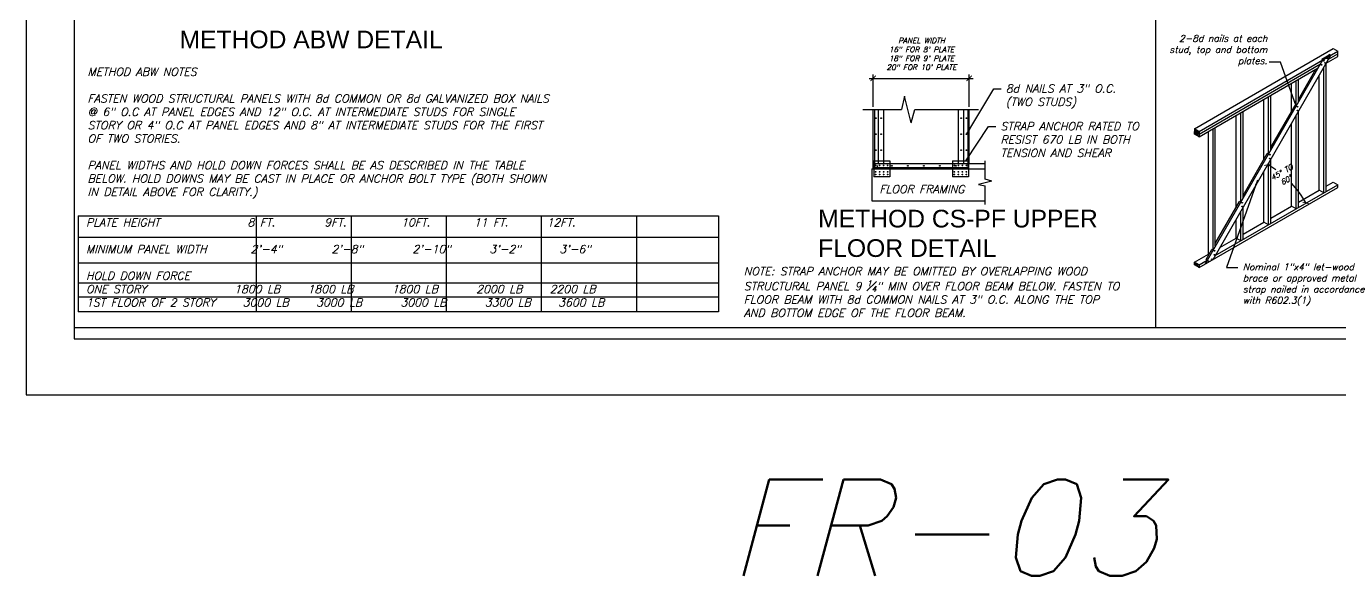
# Model space of a CAD drawing. Header units: inches. Extents: x 683 to 9753, y -6805 to 20230.
# Drawn here: x 4593 to 5578, y -4331 to -3919 of the extents above; entities that cross this region are included whole.
import ezdxf

# ---------------------------------------------------------------- set-up
doc = ezdxf.new("R2010")
doc.units = ezdxf.units.IN
doc.header["$LTSCALE"] = 48
doc.header["$MEASUREMENT"] = 0
doc.layers.get('Defpoints').update_dxf_attribs({"color": 251})
for name, color, linetype in [('DPIS-BL', 9, 'Continuous'), ('DPIS-DIM', 7, 'Continuous'), ('DPIS-TEXT', 7, 'Continuous'), ('FPTEXT', 2, 'Continuous')]:
    doc.layers.add(name, color=color, linetype=linetype)
doc.styles.add('DPIS-DIM', font='Simplex.shx', dxfattribs={"oblique": 15})
doc.styles.add('SHEETNAME', font='arial.ttf', dxfattribs={"height": 4})
doc.styles.add('SIMPLEX', font='simplex.shx', dxfattribs={"oblique": 15, "height": 4})
doc.dimstyles.new('DPIS-DIM1', dxfattribs={"dimtxt": 4, "dimasz": 4, "dimexe": 3, "dimexo": 2, "dimgap": 2, "dimtad": 1, "dimdec": 4, "dimrnd": 0.125, "dimzin": 3, "dimdsep": 46, "dimlunit": 4, "dimtxsty": 'DPIS-DIM', "dimblk": 'ARCHTICK', "dimcen": 3, "dimdle": 3, "dimclrd": 2, "dimclre": 2, "dimclrt": 256, "dimadec": 0, "dimazin": 0, "dimtfac": 1, "dimtdec": 4, "dimtmove": 0, "dimatfit": 3, "dimfxl": 1, "dimtolj": 1, "dimtzin": 0, "dimarcsym": 0})
doc.dimstyles.get("Standard").update_dxf_attribs({"dimtxt": 4, "dimasz": 4, "dimexe": 3, "dimexo": 2, "dimgap": 2, "dimtad": 1, "dimdec": 4, "dimrnd": 0.125, "dimzin": 3, "dimdsep": 46, "dimlunit": 4, "dimtxsty": 'SIMPLEX', "dimblk": 'ARCHTICK', "dimcen": 3, "dimdle": 3, "dimclrd": 2, "dimclre": 2, "dimadec": 0, "dimazin": 0, "dimtfac": 1, "dimtdec": 4, "dimtofl": 0, "dimtmove": 1, "dimatfit": 3, "dimfxl": 1, "dimtolj": 1, "dimtzin": 0, "dimarcsym": 0})

# ---------------------------------------------------------------- blocks, each defined once
blk = doc.blocks.new('_ArchTick')
at = {"color": 0, "const_width": 0.15}
blk.add_lwpolyline([(-0.5, -0.5), (0.5, 0.5)], dxfattribs=at)
blk = doc.blocks.new('*D70')
at = {"layer": 'Defpoints', "color": 0, "transparency": 16777216}
for p in [(5570.88, -3941.03), (5544.5, -4040.5), (5576.08, -4038.03), (5482.55, -4094.03), (5484.28, -4091.03)]:
    blk.add_point(p, dxfattribs=at)
at = {"layer": 'DPIS-TEXT', "color": 2, "lineweight": -2, "transparency": 16777216}
for start, end in [(54.83491, 60), (30, 43.50023)]:
    blk.add_arc((5484.28, -4091.03), 78.62, start, end, dxfattribs=at)
at = {"layer": 'DPIS-TEXT', "color": 2, "lineweight": -2, "transparency": 16777216, "xscale": 4, "yscale": 4, "zscale": 4}
for p, rotation in [((5523.59, -4022.94), 150.0000000000009), ((5552.37, -4051.72), 300.0000000000003)]:
    blk.add_blockref('_ArchTick', p, dxfattribs=dict(at, rotation=rotation))
at = {"layer": 'DPIS-TEXT', "transparency": 16777216, "insert": (5535.79, -4031.63), "char_height": 4, "attachment_point": 5, "rotation": 30, "style": 'DPIS-DIM'}
blk.add_mtext('\\A1;45%%D TO\\P60%%D', dxfattribs=at)
blk = doc.blocks.new('*D75')
at = {"layer": 'Defpoints', "color": 0, "transparency": 16777216}
for p in [(5299.73, -3958.31), (5227.73, -3981.67), (5299.73, -3981.67)]:
    blk.add_point(p, dxfattribs=at)
at = {"layer": 'DPIS-DIM', "color": 2, "lineweight": -2, "transparency": 16777216}
for p, q in [((5224.73, -3958.31), (5302.73, -3958.31)), ((5227.73, -3979.67), (5227.73, -3955.31)), ((5299.73, -3979.67), (5299.73, -3955.31))]:
    blk.add_line(p, q, dxfattribs=at)
at = {"layer": 'DPIS-DIM', "color": 2, "lineweight": -2, "transparency": 16777216, "xscale": 4, "yscale": 4, "zscale": 4, "rotation": 180}
blk.add_blockref('_ArchTick', (5227.73, -3958.31), dxfattribs=at)
at = {"layer": 'DPIS-DIM', "color": 2, "lineweight": -2, "transparency": 16777216, "xscale": 4, "yscale": 4, "zscale": 4}
blk.add_blockref('_ArchTick', (5299.73, -3958.31), dxfattribs=at)
at = {"layer": 'DPIS-DIM', "color": 0, "transparency": 16777216, "insert": (5263.98, -3940.03), "char_height": 4, "attachment_point": 5, "style": 'SIMPLEX'}
blk.add_mtext('\\A1;PANEL WIDTH \\P16" FOR 8\' PLATE\\P18" FOR 9\' PLATE\\P20" FOR 10\' PLATE', dxfattribs=at)

msp = doc.modelspace()

# ---------------------------------------------------------------- linework, layer by layer
for p, q in [((5468.69126, -3996.02996), (5572.61431, -3936.02996)), ((5472.15537, -3998.02996), (5576.07841, -3938.02996)), ((5572.61431, -3936.02996), (5576.07841, -3938.02996)), ((5576.07841, -3940.02996), (5576.07841, -3938.02996)), ((5472.15537, -4000.02996), (5563.15021, -3947.49406)), ((5564.01624, -3943.99406), (5570.01624, -3940.52996)), ((5564.01624, -3943.99406), (5564.88226, -3944.49406)), ((5567.41816, -3947.02996), (5576.07841, -3942.02996)), ((5567.41816, -4043.02996), (5567.41816, -3947.02996)), ((5569.15021, -3944.02996), (5576.07841, -3940.02996)), ((5570.01624, -3940.52996), (5570.88226, -3941.02996)), ((5576.07841, -3942.02996), (5576.07841, -3940.02996)), ((5472.15537, -4002.02996), (5561.41816, -3950.49406)), ((5546.63355, -3976.10176), (5546.63355, -3959.02996)), ((5562.22201, -4042.02996), (5562.22201, -3956.02996)), ((5565.68611, -4044.02996), (5565.68611, -3950.02996)), ((5541.4374, -3983.10176), (5541.4374, -3962.02996)), ((5544.9015, -3979.10176), (5544.9015, -3960.02996)), ((5251.13051, -3971.66948), (5248.88831, -3981.66948)), ((5256.13051, -3991.66948), (5251.13051, -3971.66948)), ((5520.65279, -4019.10176), (5520.65279, -3974.02996)), ((5524.11689, -4015.10176), (5524.11689, -3972.02996)), ((5525.84894, -4012.10176), (5525.84894, -3971.02996)), ((5544.9015, -3979.10176), (5544.03547, -3978.60176)), ((5220.08341, -3981.66948), (5248.88831, -3981.66948)), ((5227.73239, -4026.1396), (5227.73239, -3981.66948)), ((5231.73239, -4022.1396), (5231.73239, -3981.66948)), ((5235.73239, -4022.1396), (5235.73239, -3981.66948)), ((5256.13051, -3991.66948), (5258.88831, -3981.66948)), ((5258.88831, -3981.66948), (5306.61167, -3981.66948)), ((5291.73239, -4022.1396), (5291.73239, -3981.66948)), ((5295.73239, -4022.1396), (5295.73239, -3981.66948)), ((5299.73239, -4022.1396), (5299.73239, -3981.66948)), ((5499.86818, -4055.10176), (5499.86818, -3986.02996)), ((5503.33228, -4051.10176), (5503.33228, -3984.02996)), ((5505.06433, -4048.10176), (5505.06433, -3983.02996)), ((5544.9015, -4056.02996), (5544.9015, -3986.02996)), ((5546.63355, -4055.02996), (5546.63355, -3983.02996)), ((5472.15537, -3998.02996), (5468.69126, -3996.02996)), ((5468.69126, -3996.02996), (5468.69126, -3998.02996)), ((5468.69126, -3996.02996), (5472.15537, -4000.02996)), ((5472.15537, -4000.02996), (5468.69126, -3998.02996)), ((5468.69126, -4000.02996), (5468.69126, -3998.02996)), ((5472.15537, -3998.02996), (5468.69126, -3998.02996)), ((5472.15537, -4002.02996), (5468.69126, -3998.02996)), ((5472.15537, -3998.02996), (5472.15537, -4000.02996)), ((5479.08357, -4090.02996), (5479.08357, -3998.02996)), ((5482.54767, -4087.10176), (5482.54767, -3996.02996)), ((5484.27972, -4084.10176), (5484.27972, -3995.02996)), ((5541.4374, -4054.02996), (5541.4374, -3992.02996)), ((5472.15537, -4002.02996), (5468.69126, -4000.02996)), ((5472.15537, -4000.02996), (5468.69126, -4000.02996)), ((5472.15537, -4000.02996), (5472.15537, -4002.02996)), ((5524.11689, -4015.10176), (5523.25086, -4014.60176)), ((5226.73246, -4026.1396), (5311.62443, -4026.1396)), ((5226.73246, -4026.1396), (5226.73246, -4050.14562)), ((5227.73239, -4022.1396), (5311.62443, -4022.1396)), ((5228.23239, -4020.1396), (5228.23239, -4032.1396)), ((5228.23239, -4020.1396), (5240.23239, -4020.1396)), ((5240.23239, -4020.1396), (5240.23239, -4032.1396)), ((5287.2604, -4020.1396), (5287.2604, -4032.1396)), ((5287.2604, -4020.1396), (5299.2604, -4020.1396)), ((5299.2604, -4020.1396), (5299.2604, -4032.1396)), ((5311.62443, -4033.94486), (5311.62443, -4020.11028)), ((5524.11689, -4068.02996), (5524.11689, -4022.02996)), ((5525.84894, -4067.02996), (5525.84894, -4019.02996)), ((5240.23239, -4032.1396), (5228.23239, -4032.1396)), ((5299.2604, -4032.1396), (5287.2604, -4032.1396)), ((5316.62443, -4035.32375), (5306.62443, -4037.82375)), ((5316.62443, -4035.32375), (5311.62443, -4033.94486)), ((5520.65279, -4066.02996), (5520.65279, -4028.02996)), ((5567.41816, -4039.02996), (5572.61431, -4036.02996)), ((5572.61431, -4036.02996), (5576.07841, -4038.02996)), ((5306.62443, -4037.82375), (5311.62443, -4038.94486)), ((5311.62443, -4052.93109), (5311.62443, -4038.94486)), ((5472.15537, -4100.02996), (5576.07841, -4040.02996)), ((5484.27972, -4091.02996), (5576.07841, -4038.02996)), ((5546.63355, -4051.02996), (5562.22201, -4042.02996)), ((5565.68611, -4044.02996), (5562.22201, -4042.02996)), ((5576.07841, -4040.02996), (5576.07841, -4038.02996)), ((5226.73246, -4050.1396), (5311.62443, -4050.1396)), ((5503.33228, -4051.10176), (5502.46625, -4050.60176)), ((5505.06433, -4079.02996), (5505.06433, -4055.02996)), ((5525.84894, -4063.02996), (5541.4374, -4054.02996)), ((5544.9015, -4056.02996), (5541.4374, -4054.02996)), ((4631.65335, -4061.27053), (4631.65335, -4133.27053)), ((4631.65335, -4061.27053), (5111.65335, -4061.27053)), ((4765.17215, -4061.27053), (4765.17215, -4133.27053)), ((4836.4528, -4061.27053), (4836.4528, -4133.27053)), ((4907.62112, -4061.27053), (4907.62112, -4133.27053)), ((4978.78799, -4061.27053), (4978.78799, -4133.27053)), ((5050.28584, -4061.27053), (5050.28584, -4133.27053)), ((5111.65335, -4061.27053), (5111.65335, -4133.27053)), ((5499.86818, -4078.02996), (5499.86818, -4064.02996)), ((5503.33228, -4080.02996), (5503.33228, -4058.02996)), ((5505.06433, -4075.02996), (5520.65279, -4066.02996)), ((5524.11689, -4068.02996), (5520.65279, -4066.02996)), ((5111.65335, -4077.42238), (4631.65335, -4077.42238)), ((5482.54767, -4087.10176), (5481.68164, -4086.60176)), ((5487.74382, -4085.02996), (5499.86818, -4078.02996)), ((5503.33228, -4080.02996), (5499.86818, -4078.02996)), ((5111.65335, -4096.64481), (4631.65335, -4096.64481)), ((5468.69126, -4096.02996), (5479.08357, -4090.02996)), ((5472.15537, -4098.02996), (5468.69126, -4096.02996)), ((5468.69126, -4098.02996), (5468.69126, -4096.02996)), ((5472.15537, -4100.02996), (5468.69126, -4096.02996)), ((5472.15537, -4098.02996), (5478.27972, -4094.49406)), ((5478.26053, -4094.50515), (5477.3945, -4094.00515)), ((5479.54767, -4090.29791), (5479.08357, -4090.02996)), ((5472.15537, -4100.02996), (5468.69126, -4098.02996)), ((5472.15537, -4098.02996), (5468.69126, -4098.02996)), ((5472.15537, -4098.02996), (5472.15537, -4100.02996)), ((5111.65335, -4111.77053), (4631.65335, -4111.77053)), ((5111.65335, -4122.27053), (4631.65335, -4122.27053)), ((5111.65335, -4133.27053), (4631.65335, -4133.27053))]:
    msp.add_line(p, q)
for centre in [(5229.73239, -3988.1396), (5233.73239, -3988.1396), (5293.73239, -3988.1396), (5297.73239, -3988.1396), (5229.73239, -4000.1396), (5233.73239, -4000.1396), (5293.73239, -4000.1396), (5297.73239, -4000.1396), (5229.73239, -4012.1396), (5233.73239, -4012.1396), (5293.73239, -4012.1396), (5297.73239, -4012.1396), (5229.57159, -4023.45367), (5229.57159, -4025.05515), (5230.91773, -4024.1396), (5232.57159, -4023.45367), (5232.57159, -4025.05515), (5235.57159, -4023.45367), (5235.57159, -4025.05515), (5238.57159, -4023.45367), (5238.57159, -4025.05515), (5241.73239, -4023.8896), (5253.73239, -4023.8896), (5265.73239, -4023.8896), (5277.73239, -4023.8896), (5288.5996, -4023.45367), (5288.5996, -4025.05515), (5289.73239, -4023.8896), (5291.5996, -4023.45367), (5291.5996, -4025.05515), (5294.5996, -4023.45367), (5294.5996, -4025.05515), (5297.5996, -4023.45367), (5297.5996, -4025.05515), (5229.57159, -4028.32616), (5229.57159, -4030.32369), (5232.57159, -4028.32616), (5232.57159, -4030.32369), (5235.57159, -4028.32616), (5235.57159, -4030.32369), (5238.57159, -4028.32616), (5238.57159, -4030.32369), (5288.5996, -4028.32616), (5288.5996, -4030.32369), (5291.5996, -4028.32616), (5291.5996, -4030.32369), (5294.5996, -4028.32616), (5294.5996, -4030.32369), (5297.5996, -4028.32616), (5297.5996, -4030.32369)]:
    msp.add_circle(centre, 0.25)
at = {"layer": 'Defpoints', "color": 251}
for points in [[(4592.72188, -3121.41948), (4592.72188, -4195.41948), (6152.72188, -4195.41948), (6152.72188, -3121.41948)], [(4592.72188, -3121.41948), (4592.72188, -4195.41948), (6152.72188, -4195.41948), (6152.72188, -3121.41948)], [(4628.72188, -3149.03411), (4628.72188, -4145.03411), (6092.72188, -4145.03411), (6092.72188, -3149.03411)], [(4628.72188, -3157.41948), (4628.72188, -4153.41948), (6092.72188, -4153.41948), (6092.72188, -3157.41948)], [(4628.72188, -3157.41948), (4628.72188, -4153.41948), (6092.72188, -4153.41948), (6092.72188, -3157.41948)]]:
    msp.add_lwpolyline(points, close=True, dxfattribs=at)
at = {"layer": 'DPIS-BL', "const_width": 1}
msp.add_lwpolyline([(5439.45589, -3878.28777), (5613.72009, -3878.28777), (5613.72009, -4145.03411), (5439.45589, -4145.03411)], close=True, dxfattribs=at)
at = {"layer": 'DPIS-TEXT'}
for p, q in [((5476.54767, -4097.49406), (5564.88226, -3944.49406)), ((5482.54767, -4094.02996), (5570.88226, -3941.02996)), ((5564.01624, -3943.99406), (5570.88226, -3941.02996)), ((5570.01624, -3940.52996), (5564.88226, -3944.49406)), ((5546.63355, -3974.10176), (5559.68611, -3951.49406)), ((5525.84894, -4010.10176), (5544.03547, -3978.60176)), ((5505.06433, -4046.10176), (5523.25086, -4014.60176)), ((5484.27972, -4082.10176), (5502.46625, -4050.60176)), ((5477.4041, -4094.01069), (5481.68164, -4086.60176))]:
    msp.add_line(p, q, dxfattribs=at)
at = {"layer": 'DPIS-TEXT', "color": 1}
for p, q in [((5228.73239, -3981.66948), (5228.73239, -4025.1396)), ((5298.73239, -3981.66948), (5298.73239, -4025.1396)), ((5228.73239, -4025.1396), (5298.73239, -4025.1396))]:
    msp.add_line(p, q, dxfattribs=at)
at = {"layer": 'DPIS-TEXT'}
for centre in [(5563.92543, -3948.26172), (5565.62023, -3945.12345), (5566.51079, -3946.77711), (5568.38819, -3943.52536), (5545.95506, -3979.56931), (5545.95506, -3982.49935), (5525.21309, -4015.49546), (5525.21309, -4018.4255), (5504.42848, -4051.49546), (5504.42848, -4054.4255), (5479.04534, -4095.27834), (5481.63071, -4093.79373), (5483.64387, -4087.49546), (5483.64387, -4090.4255)]:
    msp.add_ellipse(centre, major_axis=(0.14808, 0.25649), ratio=0.767591879, dxfattribs=at)

# ---------------------------------------------------------------- texts
at = {"layer": 'DPIS-TEXT', "color": 4, "style": 'SIMPLEX', "oblique": 15}
msp.add_text('FR-03 ', height=72, dxfattribs=at).set_placement((5118.21664, -4330.89561))
at = {"layer": 'DPIS-TEXT', "style": 'SIMPLEX'}
for s, insert, char_height, width, attachment_point in [('\\A1;2-8d nails at each stud, top and bottom plates.', (5523.33117, -3925.91887), 5, 82.8475749, 3), ('\\A1;METHOD ABW NOTES\\P\\PFASTEN WOOD STRUCTURAL PANELS WITH 8d COMMON OR 8d GALVANIZED BOX NAILS @ 6" O.C AT PANEL EDGES AND 12" O.C. AT INTERMEDIATE STUDS FOR SINGLE STORY OR 4" O.C AT PANEL EDGES AND 8" AT INTERMEDIATE STUDS FOR THE FIRST OF TWO STORIES.\\P\\PPANEL WIDTHS AND HOLD DOWN FORCES SHALL BE AS DESCRIBED IN THE TABLE BELOW. HOLD DOWNS MAY BE CAST IN PLACE OR ANCHOR BOLT TYPE (BOTH SHOWN IN DETAIL ABOVE FOR CLARITY.)', (4638.71728, -3950.39788), 6, 375.188667, 1), ('\\A1;8d NAILS AT 3" O.C. (TWO STUDS)', (5327.15095, -3962.95984), 6, 93.7281836, 1), ('\\A1;STRAP ANCHOR RATED TO RESIST 670 LB IN BOTH TENSION AND SHEAR', (5323.1993, -3991.21234), 6, 116.2565888, 1), ('\\A1;FLOOR FRAMING', (5232.42746, -4038.33835), 6, 121.3139953, 1), ('\\A1;PLATE HEIGHT                8 FT.         9FT.          10FT.        11 FT.       12FT.\\P\\PMINIMUM PANEL WIDTH        2\'-4"         2\'-8"         2\'-10"       3\'-2"       3\'-6"\\P\\PHOLD DOWN FORCE \\PONE STORY                1800 LB     1800 LB       1800 LB       2000 LB     2200 LB\\P1ST FLOOR OF 2 STORY     3000 LB     3000 LB       3000 LB       3300 LB     3600 LB', (4637.49558, -4063.18097), 6, 478.2601277, 1), ('\\A1;Nominal 1"x4" let-wood brace or approved metal strap nailed in accordance with R602.3(1)', (5504.87916, -4097.089), 5, 105.9619019, 1), ('\\A1;NOTE: STRAP ANCHOR MAY BE OMITTED BY OVERLAPPING WOOD STRUCTURAL PANEL 9 {\\H0.7x;\\S1#4;}" MIN OVER FLOOR BEAM BELOW. FASTEN TO FLOOR BEAM WITH 8d COMMON NAILS AT 3" O.C. ALONG THE TOP AND BOTTOM EDGE OF THE FLOOR BEAM.', (5130.712, -4099.80383), 6, 306.8505491, 1)]:
    msp.add_mtext(s, dxfattribs=dict(at, insert=insert, char_height=char_height, width=width, attachment_point=attachment_point))
at = {"layer": 'FPTEXT', "char_height": 13.2437304, "width": 520.1071309, "attachment_point": 1, "style": 'SHEETNAME'}
for s, insert in [('\\A1;METHOD ABW DETAIL', (4707.61768, -3922.54094)), ('\\A1;METHOD CS-PF UPPER \\PFLOOR DETAIL', (5186.44387, -4056.76933))]:
    msp.add_mtext(s, dxfattribs=dict(at, insert=insert))

# ---------------------------------------------------------------- dimensions: what is measured, and where the dimension line sits
at = {"layer": 'DPIS-DIM'}
dim = msp.add_linear_dim(base=(5299.73239, -3958.31357), p1=(5227.73239, -3981.66948), p2=(5299.73239, -3981.66948), text='PANEL WIDTH \\P16" FOR 8\' PLATE\\P18" FOR 9\' PLATE\\P20" FOR 10\' PLATE', dimstyle='Standard', override={"dimscale": 1}, dxfattribs=at)
dim.commit()
dim.dimension.update_dxf_attribs({"geometry": '*D75', "text_midpoint": (5263.98251, -3955.17149), "dimtype": 160})
at = {"layer": 'DPIS-TEXT'}
dim = msp.add_angular_dim_2l(base=(5544.5047, -4040.4952), line1=((5484.27972, -4091.02996), (5576.07841, -4038.02996)), line2=((5482.54767, -4094.02996), (5570.88226, -3941.02996)), text='45%%D TO\\P60%%D', dimstyle='DPIS-DIM1', dxfattribs=at)
dim.commit()
dim.dimension.update_dxf_attribs({"geometry": '*D70', "text_midpoint": (5535.78507, -4031.63291), "dimtype": 162, "text_rotation": 30})

# ---------------------------------------------------------------- leaders
at = {"layer": 'DPIS-DIM', "color": 2}
for points in [[(5544.9015, -3979.10176), (5533.06725, -3946.21314), (5524.74103, -3946.21314)], [(5515.87188, -4034.66296), (5492.73925, -4100.02027), (5501.06546, -4100.02027)]]:
    msp.add_leader(points, dimstyle='Standard', override={"dimscale": 1, "dimtad": 0}, dxfattribs=at)
at = {"layer": 'DPIS-DIM'}
for points in [[(5297.91115, -3999.96484), (5318.23235, -3966.23515), (5323.73491, -3966.23515)], [(5297.2632, -4020.1396), (5314.2807, -3994.48765), (5319.78326, -3994.48765)]]:
    msp.add_leader(points, dimstyle='Standard', dxfattribs=at)

doc.saveas('drawing.dxf')
